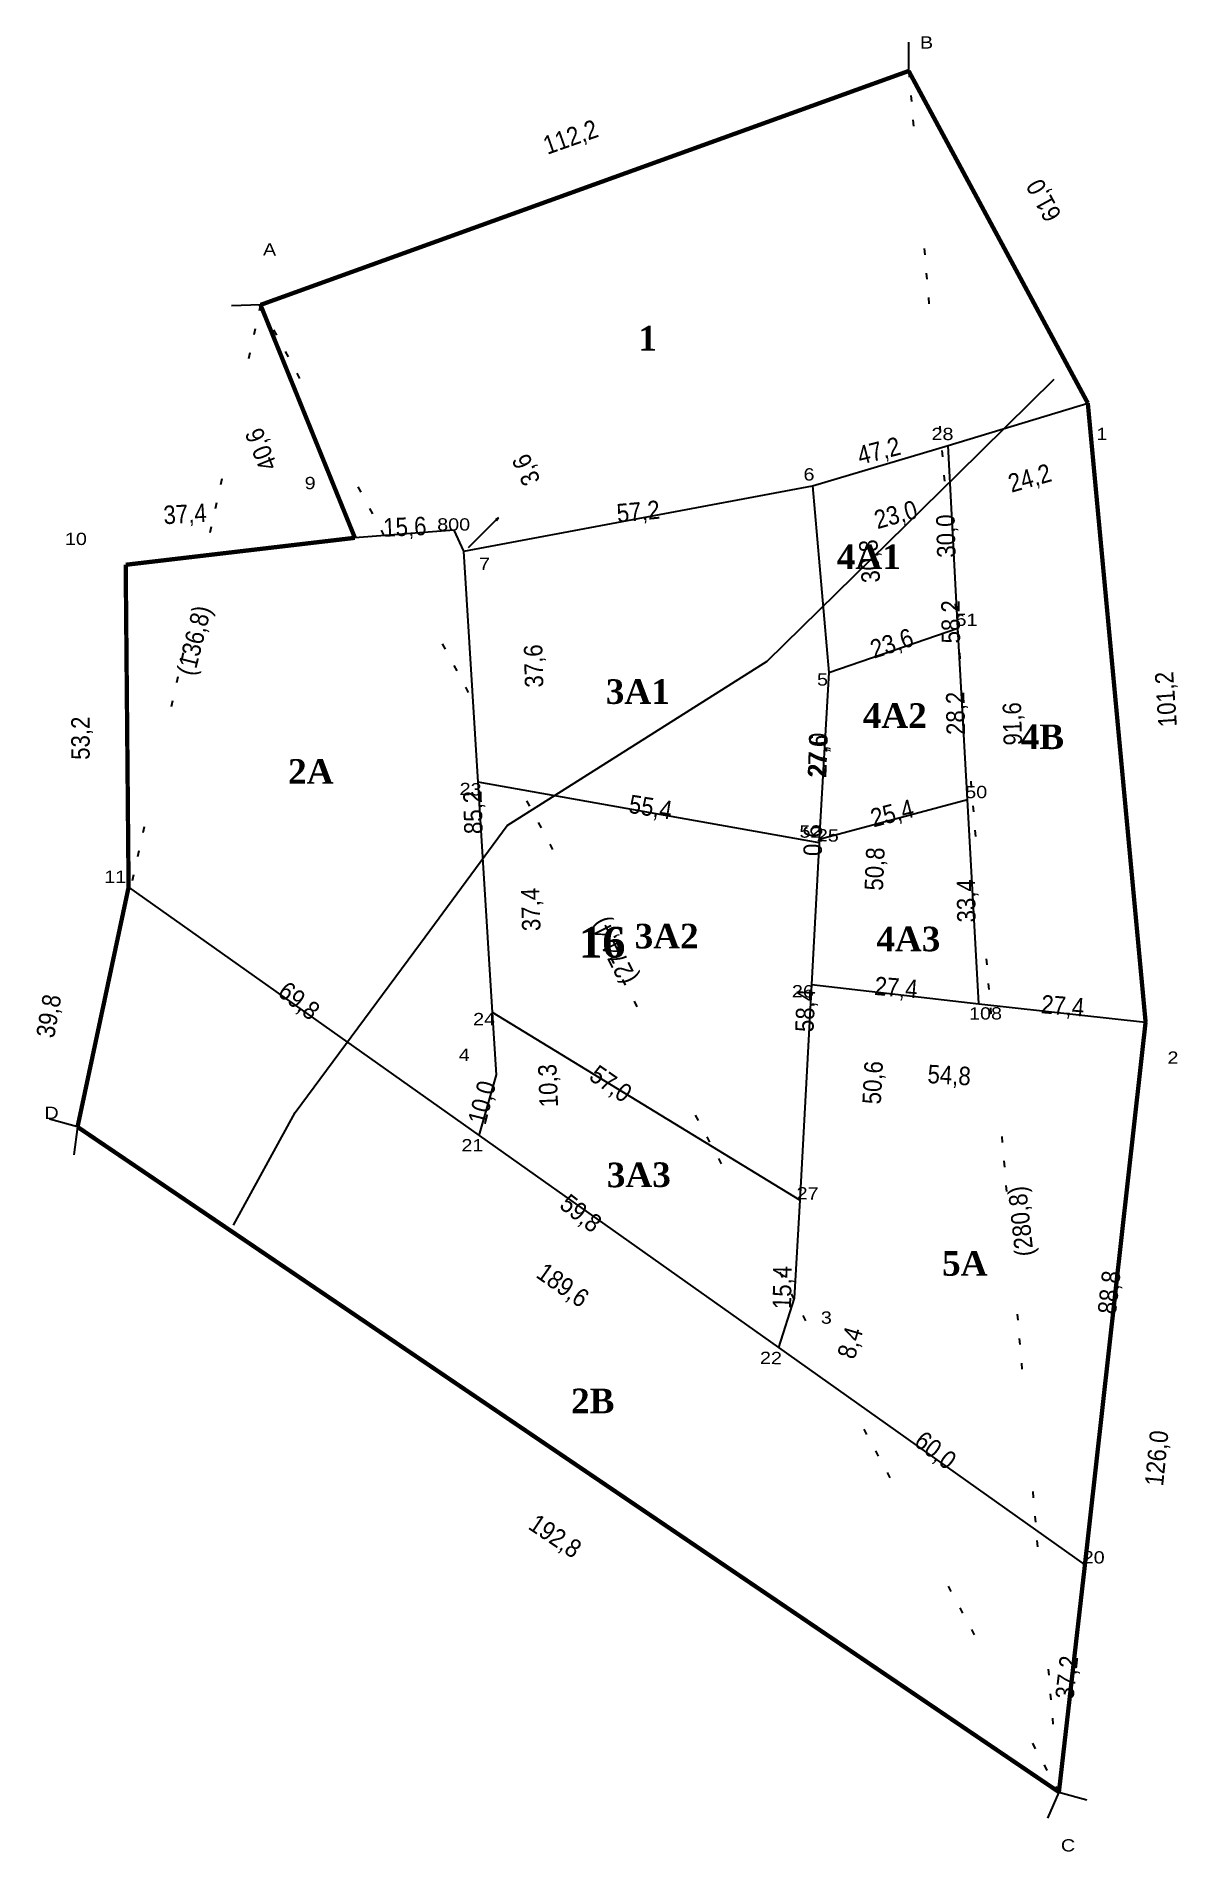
# Model space of a CAD drawing. Header units: metres. Extents: x 109 to 295, y 91 to 386.
import ezdxf
from ezdxf.enums import TextEntityAlignment as Align

# ---------------------------------------------------------------- set-up
doc = ezdxf.new("R2010")
doc.units = ezdxf.units.M
doc.linetypes.add('CHAINLINE', pattern=[29, -10, 1, -3, 1, -3, 1, -10])
for name, color, linetype in [('BLUE_STROKES', 5, 'Continuous'), ('BOUNDARY_DIMENSIONS', 220, 'Continuous'), ('CHAIN_LINES', 251, 'CHAINLINE'), ('CHAINLINE_DIMENSIONS', 251, 'Continuous'), ('DIMENSIONS', 200, 'Continuous'), ('SEPARATION_LINE', 7, 'Continuous'), ('STONES', 7, 'Continuous'), ('SUBDIVISION', 130, 'Continuous'), ('SUBDIVISION_LINES', 3, 'Continuous'), ('SURVEY_NUMBER', 1, 'Continuous')]:
    doc.layers.add(name, color=color, linetype=linetype)
doc.layers.add('BOUNDARY', color=1, linetype='Continuous', lineweight=100)
doc.styles.add('TIMES_NEW_ROMAN', font='timesbd.ttf')

msp = doc.modelspace()

# ---------------------------------------------------------------- linework, layer by layer
at = {"layer": 'BLUE_STROKES'}
for points in [[(259.330428, 314.6104045), (274.990478, 330.113854)], [(228.323529, 284.2299075), (259.330428, 314.6104045)], [(186.041394, 257.45122200000003), (228.323529, 284.2299075)], [(171.947349, 238.34596100000002), (186.041394, 257.45122200000003)], [(151.589284, 210.784273), (171.947349, 238.34596100000002)], [(141.566852, 192.4620145), (151.589284, 210.784273)]]:
    msp.add_lwpolyline(points, dxfattribs=at)
at = {"layer": 'BOUNDARY', "const_width": 0.7}
for points in [[(145.95166600000002, 342.1720925), (251.3438025, 380.226014)], [(251.3438025, 380.226014), (280.4714955, 326.1988415)], [(161.298515, 304.2747715), (145.95166600000002, 342.1720925)], [(280.4714955, 326.1988415), (289.8675255, 225.50472)], [(124.027596, 299.8899575), (161.298515, 304.2747715)], [(124.4973975, 247.42879), (124.027596, 299.8899575)], [(116.197571, 208.4352655), (124.4973975, 247.42879)], [(289.8675255, 225.50472), (280.001694, 137.182038)], [(275.7734805, 100.22432), (116.197571, 208.4352655)], [(280.001694, 137.182038), (275.7734805, 100.22432)]]:
    msp.add_lwpolyline(points, dxfattribs=at)
at = {"layer": 'CHAIN_LINES', "linetype": 'CHAINLINE'}
for points in [[(145.95166600000002, 342.1720925), (251.3438025, 380.226014)], [(251.3438025, 380.226014), (275.7734805, 100.22432)], [(145.95166600000002, 342.1720925), (116.197571, 208.4352655)], [(275.7734805, 100.22432), (145.95166600000002, 342.1720925)], [(116.197571, 208.4352655), (275.7734805, 100.22432)]]:
    msp.add_lwpolyline(points, dxfattribs=at)
at = {"layer": 'SEPARATION_LINE'}
for points in [[(251.3438025, 380.226014), (251.3438025, 384.924029)], [(145.95166600000002, 342.1720925), (141.253651, 342.015492)], [(116.197571, 208.4352655), (111.65615650000001, 209.6880695)], [(116.197571, 208.4352655), (115.571169, 203.893851)], [(275.7734805, 100.22432), (273.8942745, 95.9961065)], [(275.7734805, 100.22432), (280.314895, 98.97151600000001)]]:
    msp.add_lwpolyline(points, dxfattribs=at)
at = {"layer": 'SUBDIVISION_LINES'}
for points in [[(257.764423, 319.3084195), (280.4714955, 326.1988415)], [(235.6837525, 312.7311985), (257.764423, 319.3084195)], [(259.330428, 289.5543245), (257.764423, 319.3084195)], [(178.9943715, 302.0823645), (235.6837525, 312.7311985)], [(235.6837525, 312.7311985), (238.34596100000002, 282.3507015)], [(179.777374, 302.7087665), (184.6319895, 307.563382)], [(184.6319895, 307.563382), (184.16218800000001, 307.250181)], [(184.16218800000001, 307.250181), (184.3187885, 307.09358050000003)], [(184.3187885, 307.09358050000003), (184.6319895, 307.563382)], [(177.4283665, 305.5275755), (161.298515, 304.2747715)], [(178.9943715, 302.0823645), (177.4283665, 305.5275755)], [(181.343379, 264.4982445), (178.9943715, 302.0823645)], [(238.34596100000002, 282.3507015), (259.330428, 289.5543245)], [(260.896433, 261.6794355), (259.330428, 289.5543245)], [(238.34596100000002, 282.3507015), (236.779956, 255.258815)], [(183.6923865, 227.070725), (181.343379, 264.4982445)], [(236.779956, 254.632413), (181.343379, 264.4982445)], [(236.779956, 255.258815), (260.896433, 261.6794355)], [(262.775639, 228.4801295), (260.896433, 261.6794355)], [(236.779956, 254.632413), (235.527152, 231.6121395)], [(236.779956, 255.258815), (236.779956, 254.632413)], [(124.4973975, 247.42879), (181.4999795, 207.025861)], [(235.527152, 231.6121395), (233.64794600000002, 196.5336275)], [(235.527152, 231.6121395), (262.775639, 228.4801295)], [(262.775639, 228.4801295), (289.8675255, 225.50472)], [(184.3187885, 216.8916925), (183.6923865, 227.070725)], [(233.64794600000002, 196.5336275), (183.6923865, 227.070725)], [(181.4999795, 207.025861), (184.3187885, 216.8916925)], [(181.4999795, 207.025861), (230.20273500000002, 172.57375100000002)], [(233.64794600000002, 196.5336275), (232.708343, 180.56037650000002)], [(232.708343, 180.56037650000002), (230.20273500000002, 172.57375100000002)], [(230.20273500000002, 172.57375100000002), (280.001694, 137.182038)]]:
    msp.add_lwpolyline(points, dxfattribs=at)

# ---------------------------------------------------------------- texts
at = {"layer": 'BOUNDARY_DIMENSIONS', "width": 0.9}
for s, rotation, p in [('112,2', 19.44003482817619, (196.35666817034914, 369.5027985857544)), ('61,0', 118.55139187296018, (273.2999687206421, 359.1640305171509)), ('40,6', 112.34064795999414, (146.04640624389648, 318.6225181034851)), ('37,4', 3.2601606378748773, (133.67262022151183, 308.17725328372194)), ('101,2', 93.97249594075066, (293.1592710686035, 277.9940744430237)), ('53,2', 90, (116.66815626715088, 271.6736805569763)), ('39,8', 80.2724214485984, (111.50268628953552, 226.4795542892456)), ('126,0', 84.36931724236474, (291.66294487994384, 154.5419833688965)), ('192,8', -33.857110141660684, (193.8792471133728, 141.8839718357544))]:
    msp.add_text(s, height=3, rotation=rotation, dxfattribs=at).set_placement(p, align=Align.MIDDLE_CENTER)
at = {"layer": 'CHAINLINE_DIMENSIONS', "width": 0.9}
for s, rotation, p in [('(136,8)', 75.96375653207352, (135.1274402046509, 287.59134143807984)), ('(274,4)', 116.56505117707799, (203.36219880203248, 237.0226848633728)), ('(280,8)', 96.3401917459099, (269.55408743692016, 193.0688414375))]:
    msp.add_text(s, height=3, rotation=rotation, dxfattribs=at).set_placement(p, align=Align.MIDDLE_CENTER)
at = {"layer": 'DIMENSIONS', "width": 0.9}
for s, rotation, p in [('47,2', 14.349332042947134, (246.49467337005615, 318.4557286305237)), ('3,6', 114.04422326936782, (189.12407446017457, 315.308846170929)), ('24,2', 16.073574164746393, (271.02222668255615, 314.01610827877806)), ('57,2', 5.230807175553206, (207.37664459069825, 308.58128525)), ('23,0', 15.751173663453025, (249.24222646627808, 308.0731173921509)), ('15,6', 2.3305188679789377, (169.415895800293, 306.088982175293)), ('30,0', 91.52752544221293, (257.38702000057987, 304.55978555697635)), ('30,8', 93.91824886406737, (244.97094400552368, 300.4693812616272)), ('58,2', 90.76389846093, (258.1715804767456, 290.61372917645264)), ('23,6', 18.277109609220123, (248.5915563590088, 287.13406109622196)), ('37,6', 91.569354804749, (190.35338456192017, 283.41871805697633)), ('28,2', 90.76389846093, (258.9514479081421, 275.7194483572693)), ('91,6', 91.54815769897796, (268.1932382677307, 274.00937357354735)), ('27,6', 87.73949808885872, (236.55993726773073, 268.72879974331664)), ('27,0', 88.47247455778707, (236.55993726773073, 269.04670334622193)), ('85,2', 91.52752544221293, (180.48912059622194, 259.5935156930237)), ('55,4', -9.200400469070345, (209.38191284622192, 260.4814378517456)), ('25,4', 14.370001515179306, (248.64949777935792, 259.4909473357544)), ('0,6', 89.25594079711128, (235.75344086947632, 255.02156294854737)), ('50,8', 87.67846941016728, (245.80327604534912, 250.40576703430176)), ('33,4', 90.77422016492807, (260.6826748468018, 245.21445663604737)), ('37,4', 91.54815769897796, (189.8898531991272, 243.80035909127807)), ('69,8', -38.46786331214755, (152.2313470058136, 228.97264113110353)), ('58,4', 87.67846941016728, (234.52021193197632, 227.39018657907104)), ('27,4', -4.616352093551013, (249.31347281192018, 231.12824930755616)), ('27,4', -4.616352093551013, (276.40535931192017, 228.15283980755615)), ('50,6', 86.98721249581665, (245.49007504534913, 215.64436531192018)), ('10,0', 75.59997869320894, (181.94316159127808, 212.41134493081665)), ('10,3', 92.3532968661083, (192.6984732261658, 215.13933252267458)), ('57,0', -34.69515353123396, (202.92606105697632, 215.47681118807984)), ('54,8', -3.21949489685283, (257.93981479534915, 216.8721174375)), ('59,8', -38.04704253182609, (198.06282411831666, 194.40308075610352)), ('189,6', -35.041929401539015, (195.13048357907104, 182.72147104650878)), ('15,4', 89.22577983507195, (230.76807006918335, 182.31821328924562)), ('88,8', 83.6598082540901, (283.93158851773075, 181.5171841447754)), ('8,4', 73.44292862436336, (241.81700764157105, 173.3129198883667)), ('60,0', -38.19094982038659, (255.7254814313965, 155.83942386395265)), ('37,2', 83.48019824834302, (277.0427244938965, 118.86448210290527))]:
    msp.add_text(s, height=3, rotation=rotation, dxfattribs=at).set_placement(p, align=Align.MIDDLE_CENTER)
at = {"layer": 'STONES', "width": 1.2}
for s, p in [('B', (254.25187493197632, 384.8692226482544)), ('28', (256.84282752819826, 321.17431101657104)), ('1', (282.76099404534915, 321.17432057470705)), ('9', (154.01894305145265, 313.18768551657104)), ('800', (177.35790392150878, 306.45386401657106)), ('10', (115.92587142645264, 304.10485651657103)), ('7', (182.36676862005615, 300.0332435165711)), ('51', (260.74609307907104, 290.9418026360474)), ('5', (237.32962528430176, 281.2325716360474)), ('50', (262.32776386395267, 262.91892501657105)), ('11', (122.33083092063904, 249.13808101657105)), ('4', (179.07502305145263, 220.16698851657105)), ('2', (294.3220278694763, 219.70579889709472)), ('D', (111.97640184622193, 210.7294666482544)), ('21', (180.40690151046752, 205.45515339709473)), ('3', (237.9591527947693, 177.41506157470704))]:
    msp.add_text(s, height=2, dxfattribs=at).set_placement(p, align=Align.MIDDLE_CENTER)
for s, rotation, p in [('A', -0.6095065766751959, (147.4276285799408, 351.2001151482544)), ('9', -180, (235.1473976991272, 314.59709001657103)), ('23', -1.5343414997007685, (180.10075441482545, 263.38872651657107)), ('52', 0.5070290609147755, (235.37211903430176, 256.49830451657107)), ('25', -1.548157698977968, (238.19483731192017, 255.87190251657105)), ('26', -0.5070290609147755, (234.13889009680176, 230.50262151657105)), ('108', 0.351503439873352, (263.8413042555237, 226.90081001657106)), ('24', -0.4982116126136419, (182.30803387442018, 225.96981889709474)), ('27', -0.5115558665870411, (234.90779434622192, 197.62512839709473)), ('22', -0.9710219310791666, (228.94836346569824, 170.84644289709473)), ('20', -0.9963478965049255, (281.42988979534914, 138.42153707470703)), ('C', -0.8550973962667232, (277.26118525, 91.55489949768067))]:
    msp.add_text(s, height=2, rotation=rotation, dxfattribs=at).set_placement(p, align=Align.MIDDLE_CENTER)
at = {"layer": 'SUBDIVISION', "style": 'TIMES_NEW_ROMAN'}
for s, p in [('1', (208.89488758517456, 336.7349277279053)), ('4A1', (244.8613217438965, 301.1866142279053)), ('3A1', (207.29677680639648, 279.26331843692014)), ('4A2', (249.0848326409912, 275.35770158459474)), ('4B', (273.0877781017456, 271.9023207279053)), ('2A', (154.1309070563965, 266.27487258459473)), ('3A2', (211.9900892034912, 239.48679143692019)), ('4A3', (251.29055412442017, 239.01698993692017)), ('5A', (260.46499785784914, 186.23244202209474)), ('2B', (199.97257792092896, 163.85814558459472))]:
    msp.add_text(s, height=4, dxfattribs=at).set_placement(p, align=Align.MIDDLE_CENTER)
msp.add_text('3A3', height=4, rotation=0.3274008908443882, dxfattribs=at).set_placement((207.46198918692016, 200.6498578787842), align=Align.MIDDLE_CENTER)
at = {"layer": 'SURVEY_NUMBER', "style": 'TIMES_NEW_ROMAN'}
msp.add_text('16', height=5, dxfattribs=at).set_placement((201.5174403241272, 238.48220267034912), align=Align.MIDDLE_CENTER)

doc.saveas('drawing.dxf')
